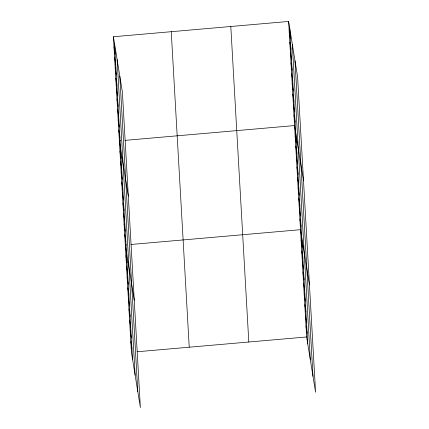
<?xml version="1.0" encoding="UTF-8"?>
<svg xmlns="http://www.w3.org/2000/svg" width="429" height="429" viewBox="0 0 429 429"><rect width="100%" height="100%" fill="white"/><g stroke="black" fill="none" stroke-linecap="round" stroke-linejoin="round"><path stroke-width="0.64" d="M113.422 36.744L122.378 92.037L140.374 407.55L131.419 352.257L113.422 36.744L288.626 21.45L297.581 76.743L315.578 392.256L306.622 336.963L288.626 21.45M120.646 140.75L119.359 140.862L128.314 196.16M125.145 140.358L294.567 125.568L303.523 180.861M126.582 244.873L125.3 244.98L134.256 300.279M131.081 244.476L300.504 229.687L309.459 284.979M137.2 351.753L306.622 336.963M289.221 31.864L290.347 38.819M289.816 42.273L290.942 49.228M290.406 52.687L291.532 59.642M291.001 63.095L292.128 70.05M291.597 73.509L292.723 80.464M292.192 83.923L293.318 90.878M292.782 94.332L293.908 101.287M293.377 104.746L294.503 111.701M293.972 115.154L295.098 122.109M295.157 135.982L296.283 142.937M295.753 146.391L296.879 153.346M296.348 156.805L297.474 163.76M296.943 167.213L298.069 174.169M297.533 177.627L298.659 184.583M298.128 188.041L299.254 194.997M298.723 198.45L299.85 205.405M299.319 208.864L300.445 215.819M299.909 219.278L301.035 226.233M301.115 240.417L302.241 247.372M301.726 251.142L302.853 258.097M302.338 261.867L303.464 268.822M302.949 272.597L304.081 279.552M303.566 283.322L304.692 290.277M304.177 294.053L305.303 301.008M304.788 304.778L305.915 311.733M305.4 315.508L306.526 322.463M306.011 326.233L307.137 333.188M114.017 47.158L115.144 54.113M114.607 57.572L115.733 64.527M115.203 67.98L116.329 74.936M115.798 78.394L116.924 85.35M116.393 88.803L117.519 95.758M116.983 99.217L118.109 106.172M117.578 109.631L118.704 116.586M118.173 120.04L119.3 126.995M118.769 130.454L119.895 137.409M119.954 151.276L121.08 158.231M120.549 161.69L121.675 168.645M121.144 172.099L122.27 179.054M121.734 182.513L122.86 189.468M122.329 192.921L123.455 199.876M122.925 203.335L124.051 210.29M123.52 213.749L124.646 220.704M124.11 224.158L125.236 231.113M124.705 234.572L125.831 241.527M125.912 255.711L127.038 262.666M126.523 266.436L127.649 273.391M127.134 277.166L128.26 284.121M127.745 287.891L128.872 294.846M128.357 298.622L129.483 305.577M128.968 309.347L130.094 316.302M129.585 320.077L130.711 327.032M130.196 330.802L131.322 337.757M130.807 341.527L131.934 348.482M294.996 60.789L312.993 376.303M292.337 44.359L310.333 359.867M289.752 28.405L307.749 343.919M230.807 26.496L248.804 342.01M171.241 31.698L189.237 347.211M119.793 76.089L137.789 391.597M117.133 59.652L135.13 375.166M114.548 43.699L132.545 359.212"/></g></svg>
